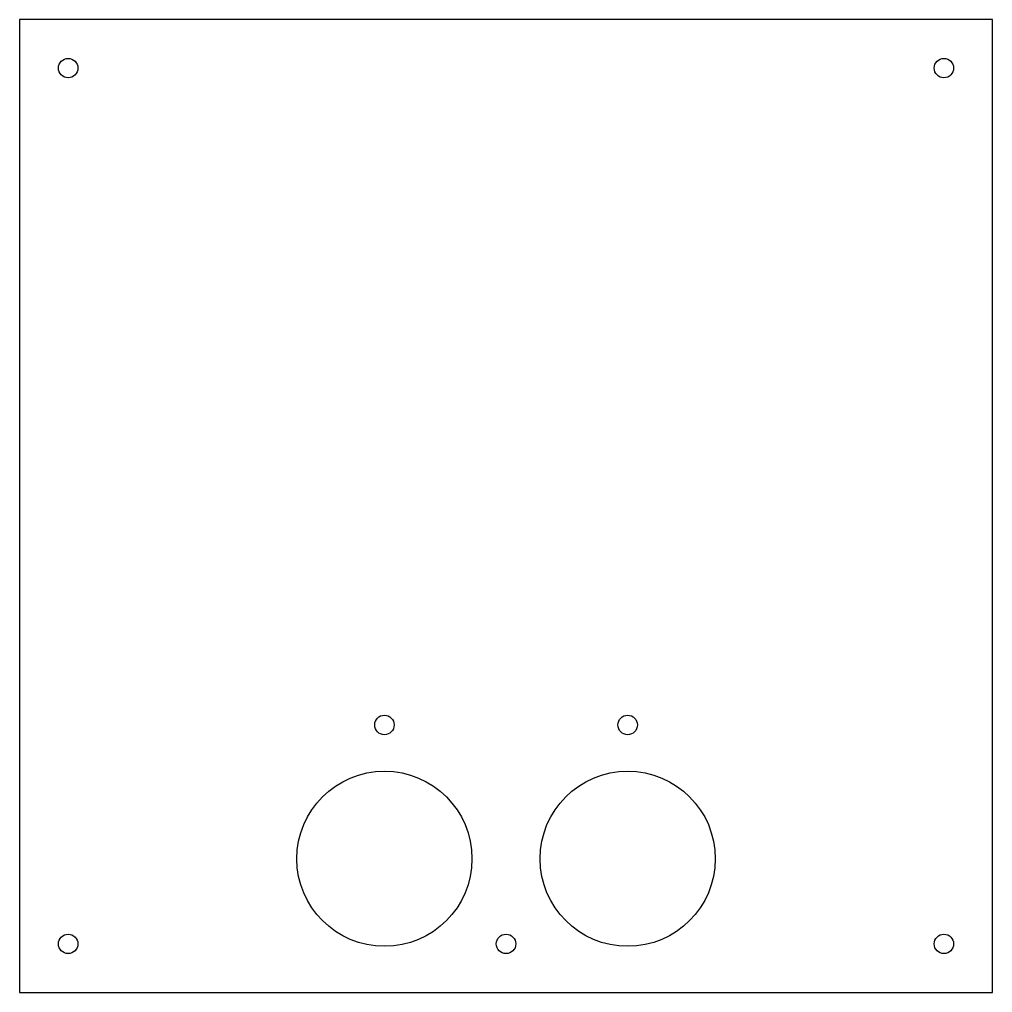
# Model space of a CAD drawing. Header units: millimetres. Extents: x -50 to 50, y 96 to 196.
import ezdxf

# ---------------------------------------------------------------- set-up
doc = ezdxf.new("R2010")
doc.units = ezdxf.units.MM
doc.layers.get('0').update_dxf_attribs({"linetype": 'CONTINUOUS'})

msp = doc.modelspace()

# ---------------------------------------------------------------- linework, layer by layer
msp.add_lwpolyline([(-50.22, 196.4), (-50.22, 96.4), (49.78, 96.4), (49.78, 196.4)], close=True)
for centre, radius in [((-45.22, 191.4), 1), ((44.78, 191.4), 1), ((-12.72, 123.9), 1), ((12.28, 123.9), 1), ((-12.72, 110.15), 9), ((12.28, 110.15), 9), ((-45.22, 101.4), 1), ((-0.22, 101.4), 1), ((44.78, 101.4), 1)]:
    msp.add_circle(centre, radius)

doc.saveas('drawing.dxf')
